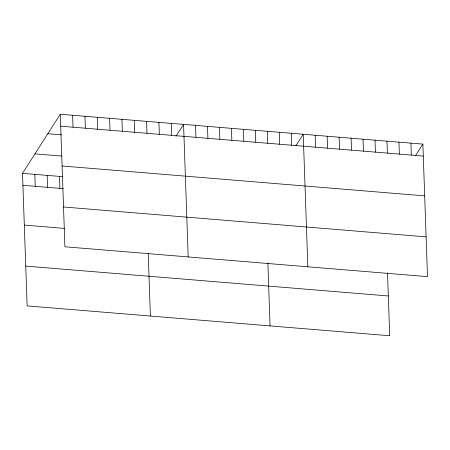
<?xml version="1.0" encoding="UTF-8"?>
<svg xmlns="http://www.w3.org/2000/svg" width="450" height="450" viewBox="0 0 450 450"><rect width="100%" height="100%" fill="white"/><g stroke="black" fill="none" stroke-linecap="round" stroke-linejoin="round"><path stroke-width="0.67" d="M387.512 272.739L389.717 335.762L27.129 305.882L22.5 173.346L60.283 114.238L422.871 144.118L427.5 276.654L64.913 246.774L60.283 114.238M175.944 136.316L183.566 124.397L188.19 256.933M295.942 145.637L303.216 134.257L307.845 266.794M415.598 155.498L422.871 144.118M60.705 126.191L423.287 156.077M47.818 133.74L61.515 134.871M34.971 153.838L61.678 156.043M62.094 165.982L424.676 195.868M22.5 173.346L62.91 176.676M22.916 185.299L63.326 188.634M63.523 206.983L426.111 236.863M24.306 225.09L64.716 228.426M25.74 266.091L388.327 295.971M410.906 143.134L411.322 155.087M398.942 142.149L399.358 154.102M386.978 141.159L387.394 153.118M375.007 140.175L375.429 152.134M363.043 139.191L363.465 151.144M351.079 138.201L351.495 150.159M339.114 137.216L339.531 149.175M327.15 136.232L327.566 148.185M315.186 135.242L315.602 147.201M291.251 133.273L291.668 145.226M279.287 132.283L279.703 144.242M267.322 131.299L267.739 143.257M267.863 262.879L270.062 325.901M255.358 130.314L255.774 142.267M243.394 129.324L243.81 141.283M231.424 128.34L231.846 140.299M219.459 127.356L219.876 139.309M207.495 126.371L207.911 138.324M195.531 125.381L195.947 137.34M171.236 123.379L171.653 135.338M158.906 122.366L159.328 134.319M146.582 121.348L146.998 133.307M148.23 253.699L150.407 316.041M134.252 120.33L134.668 132.289M121.922 119.317L122.344 131.271M109.597 118.299L110.014 130.258M97.267 117.287L97.684 129.24M84.943 116.269L85.359 128.222M72.613 115.251L73.029 127.209M59.484 176.394L59.901 188.347M47.154 175.376L47.576 187.335M34.83 174.364L35.246 186.317"/></g></svg>
